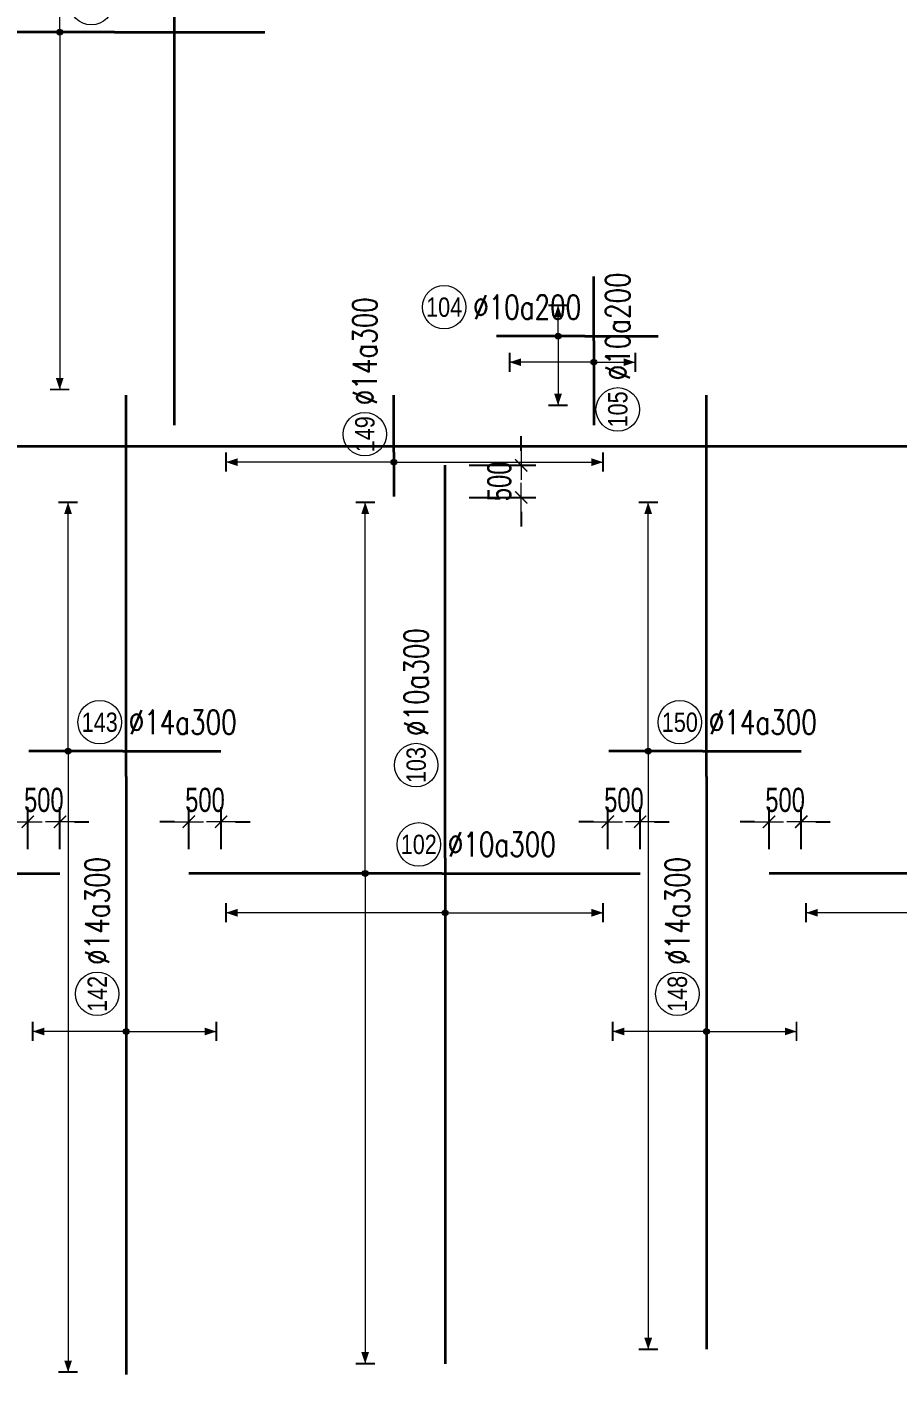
# Model space of a CAD drawing. Header units: millimetres. Extents: x -179076 to 493302, y -18667 to 80932.
# Drawn here: x 62188 to 75686, y 37081 to 58000 of the extents above; entities that cross this region are included whole.
import ezdxf
from ezdxf.enums import TextEntityAlignment as Align

# ---------------------------------------------------------------- set-up
doc = ezdxf.new("R2010")
doc.units = ezdxf.units.MM
doc.layers.get('0').update_dxf_attribs({"lineweight": 20})
doc.layers.get('Defpoints').update_dxf_attribs({"color": 151, "lineweight": 9})
for name, color, linetype, lineweight in [('NDC_S_DIM', 1, 'Continuous', 15), ('NDC_S_REBAR', 4, 'Continuous', 35), ('NDC_S_VN TEXT', 7, 'Continuous', 20)]:
    doc.layers.add(name, color=color, linetype=linetype, lineweight=lineweight)
doc.styles.add('ARIAL', font='arial.ttf', dxfattribs={"width": 0.8})
doc.styles.add('NDC_DIM', font='', dxfattribs={"width": 0.75})
doc.styles.add('NDC_EN TXT', font='romans.shx', dxfattribs={"width": 0.8})
doc.styles.get('NDC_DIM').set_extended_font_data('Dotum')
doc.dimstyles.new('NDC_dim_150', dxfattribs={"dimscale": 150, "dimtxt": 2.5, "dimasz": 1.5, "dimexe": 1.5, "dimexo": 2.5, "dimgap": 1, "dimtad": 1, "dimdec": 0, "dimzin": 0, "dimdsep": 46, "dimtxsty": 'NDC_DIM', "dimblk": 'DIMMARK', "dimcen": 0.09, "dimdle": 1.2, "dimclrd": 1, "dimclre": 1, "dimclrt": 3, "dimadec": 0, "dimazin": 0, "dimtfac": 1, "dimtdec": 0, "dimtix": 1, "dimtofl": 0, "dimtmove": 0, "dimatfit": 3, "dimfxl": 8, "dimfxlon": 1, "dimtolj": 1, "dimtzin": 0, "dimarcsym": 0})

# ---------------------------------------------------------------- blocks, each defined once
blk = doc.blocks.new('DIMMARK')
at = {"layer": 'NDC_S_DIM', "color": 1}
blk.add_line((-1.5, 0), (1, 0), dxfattribs=at)
at = {"layer": 'NDC_S_DIM', "color": 2, "const_width": 0.1}
blk.add_lwpolyline([(-0.424, -0.424), (0.424, 0.424)], dxfattribs=at)
blk = doc.blocks.new('*D771')
at = {"layer": 'Defpoints', "color": 0, "transparency": 16777216}
for p in [(74200, 45667), (73700, 44866), (74200, 44866)]:
    blk.add_point(p, dxfattribs=at)
at = {"layer": 'NDC_S_DIM', "color": 1, "lineweight": -2, "transparency": 16777216}
for p, q in [((73700, 45241), (73700, 45892)), ((74200, 45241), (74200, 45892)), ((73475, 45667), (73250, 45667)), ((74425, 45667), (74650, 45667))]:
    blk.add_line(p, q, dxfattribs=at)
at = {"layer": 'NDC_S_DIM', "color": 1, "lineweight": -2, "transparency": 16777216, "xscale": 225, "yscale": 225, "zscale": 225}
blk.add_blockref('DIMMARK', (73700, 45667), dxfattribs=at)
at = {"layer": 'NDC_S_DIM', "color": 1, "lineweight": -2, "transparency": 16777216, "xscale": 225, "yscale": 225, "zscale": 225, "rotation": 180}
blk.add_blockref('DIMMARK', (74200, 45667), dxfattribs=at)
at = {"layer": 'NDC_S_DIM', "color": 3, "transparency": 16777216, "insert": (73950, 46004), "char_height": 375, "attachment_point": 5, "style": 'NDC_DIM'}
blk.add_mtext('\\A1;500', dxfattribs=at)
blk = doc.blocks.new('*D772')
at = {"layer": 'Defpoints', "color": 0, "transparency": 16777216}
for p in [(71200, 45667), (71200, 44866), (71700, 44866)]:
    blk.add_point(p, dxfattribs=at)
at = {"layer": 'NDC_S_DIM', "color": 1, "lineweight": -2, "transparency": 16777216}
for p, q in [((71200, 45241), (71200, 45892)), ((71700, 45241), (71700, 45892)), ((70975, 45667), (70750, 45667)), ((71925, 45667), (72150, 45667))]:
    blk.add_line(p, q, dxfattribs=at)
at = {"layer": 'NDC_S_DIM', "color": 1, "lineweight": -2, "transparency": 16777216, "xscale": 225, "yscale": 225, "zscale": 225}
blk.add_blockref('DIMMARK', (71200, 45667), dxfattribs=at)
at = {"layer": 'NDC_S_DIM', "color": 1, "lineweight": -2, "transparency": 16777216, "xscale": 225, "yscale": 225, "zscale": 225, "rotation": 180}
blk.add_blockref('DIMMARK', (71700, 45667), dxfattribs=at)
at = {"layer": 'NDC_S_DIM', "color": 3, "transparency": 16777216, "insert": (71450, 46004), "char_height": 375, "attachment_point": 5, "style": 'NDC_DIM'}
blk.add_mtext('\\A1;500', dxfattribs=at)
blk = doc.blocks.new('*D773')
at = {"layer": 'Defpoints', "color": 0, "transparency": 16777216}
for p in [(65200, 45667), (64700, 44866), (65200, 44866)]:
    blk.add_point(p, dxfattribs=at)
at = {"layer": 'NDC_S_DIM', "color": 1, "lineweight": -2, "transparency": 16777216}
for p, q in [((64700, 45241), (64700, 45892)), ((65200, 45241), (65200, 45892)), ((64475, 45667), (64250, 45667)), ((65425, 45667), (65650, 45667))]:
    blk.add_line(p, q, dxfattribs=at)
at = {"layer": 'NDC_S_DIM', "color": 1, "lineweight": -2, "transparency": 16777216, "xscale": 225, "yscale": 225, "zscale": 225}
blk.add_blockref('DIMMARK', (64700, 45667), dxfattribs=at)
at = {"layer": 'NDC_S_DIM', "color": 1, "lineweight": -2, "transparency": 16777216, "xscale": 225, "yscale": 225, "zscale": 225, "rotation": 180}
blk.add_blockref('DIMMARK', (65200, 45667), dxfattribs=at)
at = {"layer": 'NDC_S_DIM', "color": 3, "transparency": 16777216, "insert": (64950, 46004), "char_height": 375, "attachment_point": 5, "style": 'NDC_DIM'}
blk.add_mtext('\\A1;500', dxfattribs=at)
blk = doc.blocks.new('*D774')
at = {"layer": 'Defpoints', "color": 0, "transparency": 16777216}
for p in [(62200, 45667), (62200, 44866), (62700, 44866)]:
    blk.add_point(p, dxfattribs=at)
at = {"layer": 'NDC_S_DIM', "color": 1, "lineweight": -2, "transparency": 16777216}
for p, q in [((62200, 45241), (62200, 45892)), ((62700, 45241), (62700, 45892)), ((61975, 45667), (61750, 45667)), ((62925, 45667), (63150, 45667))]:
    blk.add_line(p, q, dxfattribs=at)
at = {"layer": 'NDC_S_DIM', "color": 1, "lineweight": -2, "transparency": 16777216, "xscale": 225, "yscale": 225, "zscale": 225}
blk.add_blockref('DIMMARK', (62200, 45667), dxfattribs=at)
at = {"layer": 'NDC_S_DIM', "color": 1, "lineweight": -2, "transparency": 16777216, "xscale": 225, "yscale": 225, "zscale": 225, "rotation": 180}
blk.add_blockref('DIMMARK', (62700, 45667), dxfattribs=at)
at = {"layer": 'NDC_S_DIM', "color": 3, "transparency": 16777216, "insert": (62450, 46004), "char_height": 375, "attachment_point": 5, "style": 'NDC_DIM'}
blk.add_mtext('\\A1;500', dxfattribs=at)
blk = doc.blocks.new('*D782')
at = {"layer": 'Defpoints', "color": 0, "transparency": 16777216}
for p in [(68675, 51199), (68675, 50699), (69855, 50699)]:
    blk.add_point(p, dxfattribs=at)
at = {"layer": 'NDC_S_DIM', "color": 1, "lineweight": -2, "transparency": 16777216}
for p, q in [((69855, 51424), (69855, 51649)), ((69050, 51199), (70080, 51199)), ((69050, 50699), (70080, 50699)), ((69855, 50474), (69855, 50249))]:
    blk.add_line(p, q, dxfattribs=at)
at = {"layer": 'NDC_S_DIM', "color": 1, "lineweight": -2, "transparency": 16777216, "xscale": 225, "yscale": 225, "zscale": 225}
for p, rotation in [((69855, 51199), 270), ((69855, 50699), 90)]:
    blk.add_blockref('DIMMARK', p, dxfattribs=dict(at, rotation=rotation))
at = {"layer": 'NDC_S_DIM', "color": 3, "transparency": 16777216, "insert": (69518, 50949), "char_height": 375, "attachment_point": 5, "rotation": 90, "style": 'NDC_DIM'}
blk.add_mtext('\\A1;500', dxfattribs=at)
blk = doc.blocks.new('*U758')
h = blk.add_hatch(color=6)
edge = h.paths.add_edge_path()
edge.add_arc((-7.93, 0), 0.3, 0, 360)
at = {"layer": 'NDC_S_DIM', "color": 8}
for q in [(-7.93, 38.39), (-7.93, -51.8)]:
    blk.add_line((-7.93, 0), q, dxfattribs=at)
for points in [[(-8.93, 38.39, 0.2, 0.2, 0), (-6.93, 38.39, 0, 0, 0)], [(-8.93, -51.8, 0.2, 0.2, 0), (-6.93, -51.8, 0, 0, 0)]]:
    blk.add_lwpolyline(points, format="xyseb", dxfattribs=at)
at = {"layer": 'NDC_S_DIM'}
blk.add_circle((-2.39, 3), 2.25, dxfattribs=at)
at = {"layer": 'NDC_S_DIM', "color": 6}
blk.add_circle((-7.93, 0), 0.3, dxfattribs=at)
at = {"layer": 'NDC_S_DIM', "color": 8}
for points in [[(-8.33, 37.19), (-7.93, 38.39), (-7.53, 37.19)], [(-8.33, -50.6), (-7.93, -51.8), (-7.53, -50.6)]]:
    blk.add_solid(points, dxfattribs=at)
at = {"layer": 'NDC_S_REBAR'}
for p, q in [((0, 0), (-26.16, 0)), ((-26.16, 0), (-26.16, 0)), ((0, 0), (20.5, 0)), ((20.5, 0), (20.5, 0)), ((20.5, 0), (20.5, 0)), ((-26.16, 0), (-26.16, 0))]:
    blk.add_line(p, q, dxfattribs=at)
at = {"layer": 'NDC_S_VN TEXT', "color": 3, "style": 'NDC_EN TXT', "width": 0.75}
blk.add_attdef('DKT', (0.61, 1.75), '', height=2.5, dxfattribs=at)
at = {"layer": 'NDC_S_VN TEXT', "style": 'ARIAL', "width": 0.8}
blk.add_attdef('KHT', text='', height=2, dxfattribs=at).set_placement((-2.39, 3), align=Align.MIDDLE_CENTER)
blk = doc.blocks.new('*U735')
h = blk.add_hatch(color=6)
edge = h.paths.add_edge_path()
edge.add_arc((-7.93, 0), 0.3, 0, 360)
at = {"layer": 'NDC_S_DIM', "color": 8}
for q in [(-7.93, 38.39), (-7.93, -50.72)]:
    blk.add_line((-7.93, 0), q, dxfattribs=at)
for points in [[(-8.93, 38.39, 0.2, 0.2, 0), (-6.93, 38.39, 0, 0, 0)], [(-8.93, -50.72, 0.2, 0.2, 0), (-6.93, -50.72, 0, 0, 0)]]:
    blk.add_lwpolyline(points, format="xyseb", dxfattribs=at)
at = {"layer": 'NDC_S_DIM'}
blk.add_circle((-2.39, 3), 2.25, dxfattribs=at)
at = {"layer": 'NDC_S_DIM', "color": 6}
blk.add_circle((-7.93, 0), 0.3, dxfattribs=at)
at = {"layer": 'NDC_S_DIM', "color": 8}
for points in [[(-8.33, 37.19), (-7.93, 38.39), (-7.53, 37.19)], [(-8.33, -49.52), (-7.93, -50.72), (-7.53, -49.52)]]:
    blk.add_solid(points, dxfattribs=at)
at = {"layer": 'NDC_S_REBAR'}
for p, q in [((0, 0), (-26.16, 0)), ((-26.16, 0), (-26.16, 0)), ((0, 0), (20.5, 0)), ((20.5, 0), (20.5, 0)), ((20.5, 0), (20.5, 0)), ((-26.16, 0), (-26.16, 0))]:
    blk.add_line(p, q, dxfattribs=at)
at = {"layer": 'NDC_S_VN TEXT', "color": 3, "style": 'NDC_EN TXT', "width": 0.75}
blk.add_attdef('DKT', (0.61, 1.75), '', height=2.5, dxfattribs=at)
at = {"layer": 'NDC_S_VN TEXT', "style": 'ARIAL', "width": 0.8}
blk.add_attdef('KHT', text='', height=2, dxfattribs=at).set_placement((-2.39, 3), align=Align.MIDDLE_CENTER)
blk = doc.blocks.new('*U736')
h = blk.add_hatch(color=6)
edge = h.paths.add_edge_path()
edge.add_arc((-3.55, 0), 0.3, 0, 360)
at = {"layer": 'NDC_S_DIM', "color": 8}
for q in [(-3.55, 38.39), (-3.55, -46.66)]:
    blk.add_line((-3.55, 0), q, dxfattribs=at)
for points in [[(-4.55, 38.39, 0.2, 0.2, 0), (-2.55, 38.39, 0, 0, 0)], [(-4.55, -46.66, 0.2, 0.2, 0), (-2.55, -46.66, 0, 0, 0)]]:
    blk.add_lwpolyline(points, format="xyseb", dxfattribs=at)
at = {"layer": 'NDC_S_DIM'}
blk.add_circle((-0.22, 3), 2.25, dxfattribs=at)
at = {"layer": 'NDC_S_DIM', "color": 6}
blk.add_circle((-3.55, 0), 0.3, dxfattribs=at)
at = {"layer": 'NDC_S_DIM', "color": 8}
for points in [[(-3.95, 37.19), (-3.55, 38.39), (-3.15, 37.19)], [(-3.95, -45.46), (-3.55, -46.66), (-3.15, -45.46)]]:
    blk.add_solid(points, dxfattribs=at)
at = {"layer": 'NDC_S_REBAR'}
for p, q in [((0, 0), (-26.16, 0)), ((-26.16, 0), (-26.16, 0)), ((0, 0), (67.96, 0)), ((67.96, 0), (67.96, 0)), ((67.96, 0), (67.96, 0)), ((-26.16, 0), (-26.16, 0))]:
    blk.add_line(p, q, dxfattribs=at)
at = {"layer": 'NDC_S_VN TEXT', "color": 3, "style": 'NDC_EN TXT', "width": 0.75}
blk.add_attdef('DKT', (2.78, 1.75), '', height=2.5, dxfattribs=at)
at = {"layer": 'NDC_S_VN TEXT', "style": 'ARIAL', "width": 0.8}
blk.add_attdef('KHT', text='', height=2, dxfattribs=at).set_placement((-0.22, 3), align=Align.MIDDLE_CENTER)
blk = doc.blocks.new('*U728')
h = blk.add_hatch(color=6)
edge = h.paths.add_edge_path()
edge.add_arc((-5.66, 0), 0.3, 0, 360)
at = {"layer": 'NDC_S_DIM', "color": 8}
for q in [(-5.66, 25.75), (-5.66, -64.23)]:
    blk.add_line((-5.66, 0), q, dxfattribs=at)
for points in [[(-6.66, 25.75, 0.2, 0.2, 0), (-4.66, 25.75, 0, 0, 0)], [(-6.66, -64.23, 0.2, 0.2, 0), (-4.66, -64.23, 0, 0, 0)]]:
    blk.add_lwpolyline(points, format="xyseb", dxfattribs=at)
at = {"layer": 'NDC_S_DIM'}
blk.add_circle((-2.39, 3), 2.25, dxfattribs=at)
at = {"layer": 'NDC_S_DIM', "color": 6}
blk.add_circle((-5.66, 0), 0.3, dxfattribs=at)
at = {"layer": 'NDC_S_DIM', "color": 8}
for points in [[(-6.06, 24.55), (-5.66, 25.75), (-5.26, 24.55)], [(-6.06, -63.03), (-5.66, -64.23), (-5.26, -63.03)]]:
    blk.add_solid(points, dxfattribs=at)
at = {"layer": 'NDC_S_REBAR'}
for p, q in [((0, 0), (-9.73, 0)), ((-9.73, 0), (-9.73, 0)), ((0, 0), (10.15, 0)), ((10.15, 0), (10.15, 0)), ((10.15, 0), (10.15, 0)), ((-9.73, 0), (-9.73, 0))]:
    blk.add_line(p, q, dxfattribs=at)
at = {"layer": 'NDC_S_VN TEXT', "color": 3, "style": 'NDC_EN TXT', "width": 0.75}
blk.add_attdef('DKT', (0.61, 1.75), '', height=2.5, dxfattribs=at)
at = {"layer": 'NDC_S_VN TEXT', "style": 'ARIAL', "width": 0.8}
blk.add_attdef('KHT', text='', height=2, dxfattribs=at).set_placement((-2.39, 3), align=Align.MIDDLE_CENTER)
blk = doc.blocks.new('*U729')
h = blk.add_hatch(color=6)
edge = h.paths.add_edge_path()
edge.add_arc((-5.66, 0), 0.3, 0, 360)
at = {"layer": 'NDC_S_DIM', "color": 8}
for q in [(-5.66, 25.75), (-5.66, -61.88)]:
    blk.add_line((-5.66, 0), q, dxfattribs=at)
for points in [[(-6.66, 25.75, 0.2, 0.2, 0), (-4.66, 25.75, 0, 0, 0)], [(-6.66, -61.88, 0.2, 0.2, 0), (-4.66, -61.88, 0, 0, 0)]]:
    blk.add_lwpolyline(points, format="xyseb", dxfattribs=at)
at = {"layer": 'NDC_S_DIM'}
blk.add_circle((-2.39, 3), 2.25, dxfattribs=at)
at = {"layer": 'NDC_S_DIM', "color": 6}
blk.add_circle((-5.66, 0), 0.3, dxfattribs=at)
at = {"layer": 'NDC_S_DIM', "color": 8}
for points in [[(-6.06, 24.55), (-5.66, 25.75), (-5.26, 24.55)], [(-6.06, -60.68), (-5.66, -61.88), (-5.26, -60.68)]]:
    blk.add_solid(points, dxfattribs=at)
at = {"layer": 'NDC_S_REBAR'}
for p, q in [((0, 0), (-9.73, 0)), ((-9.73, 0), (-9.73, 0)), ((0, 0), (10.15, 0)), ((10.15, 0), (10.15, 0)), ((10.15, 0), (10.15, 0)), ((-9.73, 0), (-9.73, 0))]:
    blk.add_line(p, q, dxfattribs=at)
at = {"layer": 'NDC_S_VN TEXT', "color": 3, "style": 'NDC_EN TXT', "width": 0.75}
blk.add_attdef('DKT', (0.61, 1.75), '', height=2.5, dxfattribs=at)
at = {"layer": 'NDC_S_VN TEXT', "style": 'ARIAL', "width": 0.8}
blk.add_attdef('KHT', text='', height=2, dxfattribs=at).set_placement((-2.39, 3), align=Align.MIDDLE_CENTER)
blk = doc.blocks.new('*U705')
h = blk.add_hatch(color=6)
edge = h.paths.add_edge_path()
edge.add_arc((-5.66, 0), 0.3, 0, 360)
at = {"layer": 'NDC_S_DIM', "color": 8}
for q in [(-5.66, 22.67), (-5.66, -16.33)]:
    blk.add_line((-5.66, 0), q, dxfattribs=at)
for points in [[(-6.66, 22.67, 0.2, 0.2, 0), (-4.66, 22.67, 0, 0, 0)], [(-6.66, -16.33, 0.2, 0.2, 0), (-4.66, -16.33, 0, 0, 0)]]:
    blk.add_lwpolyline(points, format="xyseb", dxfattribs=at)
at = {"layer": 'NDC_S_DIM'}
blk.add_circle((9.62, 3), 2.25, dxfattribs=at)
at = {"layer": 'NDC_S_DIM', "color": 6}
blk.add_circle((-5.66, 0), 0.3, dxfattribs=at)
at = {"layer": 'NDC_S_DIM', "color": 8}
for points in [[(-6.06, 21.47), (-5.66, 22.67), (-5.26, 21.47)], [(-6.06, -15.13), (-5.66, -16.33), (-5.26, -15.13)]]:
    blk.add_solid(points, dxfattribs=at)
at = {"layer": 'NDC_S_REBAR'}
for p, q in [((0, 0), (-52.32, 0)), ((-52.32, 0), (-52.32, 0)), ((0, 0), (40.64, 0)), ((40.64, 0), (40.64, 0)), ((40.64, 0), (40.64, 0)), ((-52.32, 0), (-52.32, 0))]:
    blk.add_line(p, q, dxfattribs=at)
at = {"layer": 'NDC_S_VN TEXT', "color": 3, "style": 'NDC_EN TXT', "width": 0.75}
blk.add_attdef('DKT', (12.62, 1.75), '', height=2.5, dxfattribs=at)
at = {"layer": 'NDC_S_VN TEXT', "style": 'ARIAL', "width": 0.8}
blk.add_attdef('KHT', text='', height=2, dxfattribs=at).set_placement((9.62, 3), align=Align.MIDDLE_CENTER)
blk = doc.blocks.new('*U706')
h = blk.add_hatch(color=6)
edge = h.paths.add_edge_path()
edge.add_arc((-5.66, 0), 0.3, 0, 360)
at = {"layer": 'NDC_S_DIM', "color": 8}
for q in [(-5.66, 42.1), (-5.66, -47.35)]:
    blk.add_line((-5.66, 0), q, dxfattribs=at)
for points in [[(-6.66, 42.1, 0.2, 0.2, 0), (-4.66, 42.1, 0, 0, 0)], [(-6.66, -47.35, 0.2, 0.2, 0), (-4.66, -47.35, 0, 0, 0)]]:
    blk.add_lwpolyline(points, format="xyseb", dxfattribs=at)
at = {"layer": 'NDC_S_DIM'}
blk.add_circle((8.51, 3), 2.25, dxfattribs=at)
at = {"layer": 'NDC_S_DIM', "color": 6}
blk.add_circle((-5.66, 0), 0.3, dxfattribs=at)
at = {"layer": 'NDC_S_DIM', "color": 8}
for points in [[(-6.06, 40.9), (-5.66, 42.1), (-5.26, 40.9)], [(-6.06, -46.15), (-5.66, -47.35), (-5.26, -46.15)]]:
    blk.add_solid(points, dxfattribs=at)
at = {"layer": 'NDC_S_REBAR'}
for p, q in [((0, 0), (-45.89, 0)), ((-45.89, 0), (-45.89, 0)), ((0, 0), (40.64, 0)), ((40.64, 0), (40.64, 0)), ((40.64, 0), (40.64, 0)), ((-45.89, 0), (-45.89, 0))]:
    blk.add_line(p, q, dxfattribs=at)
at = {"layer": 'NDC_S_VN TEXT', "color": 3, "style": 'NDC_EN TXT', "width": 0.75}
blk.add_attdef('DKT', (11.51, 1.75), '', height=2.5, dxfattribs=at)
at = {"layer": 'NDC_S_VN TEXT', "style": 'ARIAL', "width": 0.8}
blk.add_attdef('KHT', text='', height=2, dxfattribs=at).set_placement((8.51, 3), align=Align.MIDDLE_CENTER)
blk = doc.blocks.new('*U721')
h = blk.add_hatch(color=6)
edge = h.paths.add_edge_path()
edge.add_arc((-26.39, 0), 0.3, 0, 360)
at = {"layer": 'NDC_S_DIM', "color": 8}
for q in [(-26.39, 9.68), (-26.39, -9.32)]:
    blk.add_line((-26.39, 0), q, dxfattribs=at)
for points in [[(-27.39, 9.68, 0.2, 0.2, 0), (-25.39, 9.68, 0, 0, 0)], [(-27.39, -9.32, 0.2, 0.2, 0), (-25.39, -9.32, 0, 0, 0)]]:
    blk.add_lwpolyline(points, format="xyseb", dxfattribs=at)
at = {"layer": 'NDC_S_DIM'}
blk.add_circle((-22.5, 3), 2.25, dxfattribs=at)
at = {"layer": 'NDC_S_DIM', "color": 6}
blk.add_circle((-26.39, 0), 0.3, dxfattribs=at)
at = {"layer": 'NDC_S_DIM', "color": 8}
for points in [[(-26.79, 8.48), (-26.39, 9.68), (-25.99, 8.48)], [(-26.79, -8.12), (-26.39, -9.32), (-25.99, -8.12)]]:
    blk.add_solid(points, dxfattribs=at)
at = {"layer": 'NDC_S_REBAR'}
for p, q in [((0, 0), (-61.88, 0)), ((-61.88, 0), (-61.88, 0)), ((0, 0), (39.42, 0)), ((39.42, 0), (39.42, 0)), ((39.42, 0), (39.42, 0)), ((-61.88, 0), (-61.88, 0))]:
    blk.add_line(p, q, dxfattribs=at)
at = {"layer": 'NDC_S_VN TEXT', "color": 3, "style": 'NDC_EN TXT', "width": 0.75}
blk.add_attdef('DKT', (-19.5, 1.75), '', height=2.5, dxfattribs=at)
at = {"layer": 'NDC_S_VN TEXT', "style": 'ARIAL', "width": 0.8}
blk.add_attdef('KHT', text='', height=2, dxfattribs=at).set_placement((-22.5, 3), align=Align.MIDDLE_CENTER)
blk = doc.blocks.new('*U722')
h = blk.add_hatch(color=6)
edge = h.paths.add_edge_path()
edge.add_arc((-26.39, 0), 0.3, 0, 360)
at = {"layer": 'NDC_S_DIM', "color": 8}
for q in [(-26.39, 9.68), (-26.39, -9.32)]:
    blk.add_line((-26.39, 0), q, dxfattribs=at)
for points in [[(-27.39, 9.68, 0.2, 0.2, 0), (-25.39, 9.68, 0, 0, 0)], [(-27.39, -9.32, 0.2, 0.2, 0), (-25.39, -9.32, 0, 0, 0)]]:
    blk.add_lwpolyline(points, format="xyseb", dxfattribs=at)
at = {"layer": 'NDC_S_DIM'}
blk.add_circle((-22.5, 3), 2.25, dxfattribs=at)
at = {"layer": 'NDC_S_DIM', "color": 6}
blk.add_circle((-26.39, 0), 0.3, dxfattribs=at)
at = {"layer": 'NDC_S_DIM', "color": 8}
for points in [[(-26.79, 8.48), (-26.39, 9.68), (-25.99, 8.48)], [(-26.79, -8.12), (-26.39, -9.32), (-25.99, -8.12)]]:
    blk.add_solid(points, dxfattribs=at)
at = {"layer": 'NDC_S_REBAR'}
for p, q in [((0, 0), (-59.27, 0)), ((-59.27, 0), (-59.27, 0)), ((0, 0), (39.42, 0)), ((39.42, 0), (39.42, 0)), ((39.42, 0), (39.42, 0)), ((-59.27, 0), (-59.27, 0))]:
    blk.add_line(p, q, dxfattribs=at)
at = {"layer": 'NDC_S_VN TEXT', "color": 3, "style": 'NDC_EN TXT', "width": 0.75}
blk.add_attdef('DKT', (-19.5, 1.75), '', height=2.5, dxfattribs=at)
at = {"layer": 'NDC_S_VN TEXT', "style": 'ARIAL', "width": 0.8}
blk.add_attdef('KHT', text='', height=2, dxfattribs=at).set_placement((-22.5, 3), align=Align.MIDDLE_CENTER)
blk = doc.blocks.new('*U685')
h = blk.add_hatch(color=6)
edge = h.paths.add_edge_path()
edge.add_arc((-1.02, 0), 0.3, 0, 360)
at = {"layer": 'NDC_S_DIM', "color": 8}
for q in [(-1.02, 17.36), (-1.02, -21.64)]:
    blk.add_line((-1.02, 0), q, dxfattribs=at)
for points in [[(-2.02, 17.36, 0.2, 0.2, 0), (-0.02, 17.36, 0, 0, 0)], [(-2.02, -21.64, 0.2, 0.2, 0), (-0.02, -21.64, 0, 0, 0)]]:
    blk.add_lwpolyline(points, format="xyseb", dxfattribs=at)
at = {"layer": 'NDC_S_DIM'}
blk.add_circle((1.87, 3), 2.25, dxfattribs=at)
at = {"layer": 'NDC_S_DIM', "color": 6}
blk.add_circle((-1.02, 0), 0.3, dxfattribs=at)
at = {"layer": 'NDC_S_DIM', "color": 8}
for points in [[(-1.42, 16.16), (-1.02, 17.36), (-0.62, 16.16)], [(-1.42, -20.44), (-1.02, -21.64), (-0.62, -20.44)]]:
    blk.add_solid(points, dxfattribs=at)
at = {"layer": 'NDC_S_REBAR'}
for p, q in [((0, 0), (-4.57, 0)), ((-4.57, 0), (-4.57, 0)), ((0, 0), (5.9, 0)), ((5.9, 0), (5.9, 0)), ((5.9, 0), (5.9, 0)), ((-4.57, 0), (-4.57, 0))]:
    blk.add_line(p, q, dxfattribs=at)
at = {"layer": 'NDC_S_VN TEXT', "color": 3, "style": 'NDC_EN TXT', "width": 0.75}
blk.add_attdef('DKT', (4.87, 1.75), '', height=2.5, dxfattribs=at)
at = {"layer": 'NDC_S_VN TEXT', "style": 'ARIAL', "width": 0.8}
blk.add_attdef('KHT', text='', height=2, dxfattribs=at).set_placement((1.87, 3), align=Align.MIDDLE_CENTER)
blk = doc.blocks.new('*U686')
at = {"layer": 'NDC_S_REBAR'}
blk.add_line((0, 0), (281.19, 0), dxfattribs=at)
at = {"layer": 'NDC_S_VN TEXT', "style": 'ARIAL', "width": 0.8}
blk.add_attdef('KHT', text='', height=2, dxfattribs=at).set_placement((35.24, -3.03), align=Align.MIDDLE_CENTER)
at = {"layer": 'NDC_S_VN TEXT', "color": 3, "style": 'NDC_EN TXT', "width": 0.75}
blk.add_attdef('DKT', (38.24, -4.28), '', height=2.5, dxfattribs=at)
blk = doc.blocks.new('*U689')
h = blk.add_hatch(color=6)
edge = h.paths.add_edge_path()
edge.add_arc((-5.66, 0), 0.3, 0, 360)
at = {"layer": 'NDC_S_DIM', "color": 8}
for q in [(-5.66, 38.03), (-5.66, -36.97)]:
    blk.add_line((-5.66, 0), q, dxfattribs=at)
for points in [[(-6.66, 38.03, 0.2, 0.2, 0), (-4.66, 38.03, 0, 0, 0)], [(-6.66, -36.97, 0.2, 0.2, 0), (-4.66, -36.97, 0, 0, 0)]]:
    blk.add_lwpolyline(points, format="xyseb", dxfattribs=at)
at = {"layer": 'NDC_S_DIM'}
blk.add_circle((-2.39, 3), 2.25, dxfattribs=at)
at = {"layer": 'NDC_S_DIM', "color": 6}
blk.add_circle((-5.66, 0), 0.3, dxfattribs=at)
at = {"layer": 'NDC_S_DIM', "color": 8}
for points in [[(-6.06, 36.83), (-5.66, 38.03), (-5.26, 36.83)], [(-6.06, -35.77), (-5.66, -36.97), (-5.26, -35.77)]]:
    blk.add_solid(points, dxfattribs=at)
at = {"layer": 'NDC_S_REBAR'}
for p, q in [((0, 0), (-10.83, 0)), ((-10.83, 0), (-10.83, 0)), ((0, 0), (15.57, 0)), ((15.57, 0), (15.57, 0)), ((15.57, 0), (15.57, 0)), ((-10.83, 0), (-10.83, 0))]:
    blk.add_line(p, q, dxfattribs=at)
at = {"layer": 'NDC_S_VN TEXT', "color": 3, "style": 'NDC_EN TXT', "width": 0.75}
blk.add_attdef('DKT', (0.61, 1.75), '', height=2.5, dxfattribs=at)
at = {"layer": 'NDC_S_VN TEXT', "style": 'ARIAL', "width": 0.8}
blk.add_attdef('KHT', text='', height=2, dxfattribs=at).set_placement((-2.39, 3), align=Align.MIDDLE_CENTER)
blk = doc.blocks.new('*U691')
h = blk.add_hatch(color=6)
edge = h.paths.add_edge_path()
edge.add_arc((-5.66, 0), 0.3, 0, 360)
at = {"layer": 'NDC_S_DIM', "color": 8}
for q in [(-5.66, 7.02), (-5.66, -14.65)]:
    blk.add_line((-5.66, 0), q, dxfattribs=at)
for points in [[(-6.66, 7.02, 0.2, 0.2, 0), (-4.66, 7.02, 0, 0, 0)], [(-6.66, -14.65, 0.2, 0.2, 0), (-4.66, -14.65, 0, 0, 0)]]:
    blk.add_lwpolyline(points, format="xyseb", dxfattribs=at)
at = {"layer": 'NDC_S_DIM'}
blk.add_circle((-2.39, 3), 2.25, dxfattribs=at)
at = {"layer": 'NDC_S_DIM', "color": 6}
blk.add_circle((-5.66, 0), 0.3, dxfattribs=at)
at = {"layer": 'NDC_S_DIM', "color": 8}
for points in [[(-6.06, 5.82), (-5.66, 7.02), (-5.26, 5.82)], [(-6.06, -13.45), (-5.66, -14.65), (-5.26, -13.45)]]:
    blk.add_solid(points, dxfattribs=at)
at = {"layer": 'NDC_S_REBAR'}
for p, q in [((0, 0), (-21.84, 0)), ((-21.84, 0), (-21.84, 0)), ((0, 0), (60.56, 0)), ((60.56, 0), (60.56, 0)), ((60.56, 0), (60.56, 0)), ((-21.84, 0), (-21.84, 0))]:
    blk.add_line(p, q, dxfattribs=at)
at = {"layer": 'NDC_S_VN TEXT', "color": 3, "style": 'NDC_EN TXT', "width": 0.75}
blk.add_attdef('DKT', (0.61, 1.75), '', height=2.5, dxfattribs=at)
at = {"layer": 'NDC_S_VN TEXT', "style": 'ARIAL', "width": 0.8}
blk.add_attdef('KHT', text='', height=2, dxfattribs=at).set_placement((-2.39, 3), align=Align.MIDDLE_CENTER)
blk = doc.blocks.new('*U747')
h = blk.add_hatch(color=6)
edge = h.paths.add_edge_path()
edge.add_arc((-2.78, 0), 0.3, 0, 360)
at = {"layer": 'NDC_S_DIM', "color": 8}
for q in [(-2.78, 3.18), (-2.78, -7.16)]:
    blk.add_line((-2.78, 0), q, dxfattribs=at)
for points in [[(-3.78, 3.18, 0.2, 0.2, 0), (-1.78, 3.18, 0, 0, 0)], [(-3.78, -7.16, 0.2, 0.2, 0), (-1.78, -7.16, 0, 0, 0)]]:
    blk.add_lwpolyline(points, format="xyseb", dxfattribs=at)
at = {"layer": 'NDC_S_DIM'}
blk.add_circle((-14.56, 3), 2.25, dxfattribs=at)
at = {"layer": 'NDC_S_DIM', "color": 6}
blk.add_circle((-2.78, 0), 0.3, dxfattribs=at)
at = {"layer": 'NDC_S_DIM', "color": 8}
for points in [[(-3.18, 1.98), (-2.78, 3.18), (-2.38, 1.98)], [(-3.18, -5.96), (-2.78, -7.16), (-2.38, -5.96)]]:
    blk.add_solid(points, dxfattribs=at)
at = {"layer": 'NDC_S_REBAR'}
for p, q in [((0, 0), (-9.16, 0)), ((-9.16, 0), (-9.16, 0)), ((0, 0), (7.57, 0)), ((7.57, 0), (7.57, 0)), ((7.57, 0), (7.57, 0)), ((-9.16, 0), (-9.16, 0))]:
    blk.add_line(p, q, dxfattribs=at)
at = {"layer": 'NDC_S_VN TEXT', "color": 3, "style": 'NDC_EN TXT', "width": 0.75}
blk.add_attdef('DKT', (-11.56, 1.75), '', height=2.5, dxfattribs=at)
at = {"layer": 'NDC_S_VN TEXT', "style": 'ARIAL', "width": 0.8}
blk.add_attdef('KHT', text='', height=2, dxfattribs=at).set_placement((-14.56, 3), align=Align.MIDDLE_CENTER)
blk = doc.blocks.new('*U748')
h = blk.add_hatch(color=6)
edge = h.paths.add_edge_path()
edge.add_arc((-2.2, 0), 0.3, 0, 360)
at = {"layer": 'NDC_S_DIM', "color": 8}
for q in [(-2.2, 8.72), (-2.2, -4.28)]:
    blk.add_line((-2.2, 0), q, dxfattribs=at)
for points in [[(-3.2, 8.72, 0.2, 0.2, 0), (-1.2, 8.72, 0, 0, 0)], [(-3.2, -4.28, 0.2, 0.2, 0), (-1.2, -4.28, 0, 0, 0)]]:
    blk.add_lwpolyline(points, format="xyseb", dxfattribs=at)
at = {"layer": 'NDC_S_DIM', "color": 6}
blk.add_circle((-2.2, 0), 0.3, dxfattribs=at)
at = {"layer": 'NDC_S_DIM'}
blk.add_circle((-7.08, -2.47), 2.25, dxfattribs=at)
at = {"layer": 'NDC_S_DIM', "color": 8}
for points in [[(-2.6, 7.52), (-2.2, 8.72), (-1.8, 7.52)], [(-2.6, -3.08), (-2.2, -4.28), (-1.8, -3.08)]]:
    blk.add_solid(points, dxfattribs=at)
at = {"layer": 'NDC_S_REBAR'}
for p, q in [((0, 0), (-8.72, 0)), ((-8.72, 0), (-8.72, 0)), ((0, 0), (6.68, 0)), ((6.68, 0), (6.68, 0)), ((6.68, 0), (6.68, 0)), ((-8.72, 0), (-8.72, 0))]:
    blk.add_line(p, q, dxfattribs=at)
at = {"layer": 'NDC_S_VN TEXT', "color": 3, "style": 'NDC_EN TXT', "width": 0.75}
blk.add_attdef('DKT', (-4.08, -3.72), '', height=2.5, dxfattribs=at)
at = {"layer": 'NDC_S_VN TEXT', "style": 'ARIAL', "width": 0.8}
blk.add_attdef('KHT', text='', height=2, dxfattribs=at).set_placement((-7.08, -2.47), align=Align.MIDDLE_CENTER)

msp = doc.modelspace()

# ---------------------------------------------------------------- block references
at = {"xscale": 150, "yscale": 150, "zscale": 150}
for name, p, rotation, values in [('*U691', (64471.8, 60903.5), 270, {'KHT': '110', 'DKT': '%%C10a200'}), ('*U748', (70982.7, 53127.6), 90, {'KHT': '105', 'DKT': '%%C10a200'}), ('*U685', (67879.3, 51399.9), 90, {'KHT': '149', 'DKT': '%%c14a300'}), ('*U721', (63728.2, 46371), 90, {'KHT': '142', 'DKT': '%%c14a300'}), ('*U722', (72728.2, 46371), 90, {'KHT': '148', 'DKT': '%%c14a300'}), ('*U705', (68675.8, 45103.6), 90, {'KHT': '103', 'DKT': '%%C10a300'}), ('*U706', (80590.6, 45103.6), 90, {'KHT': '111', 'DKT': '%%C10a300'})]:
    msp.add_blockref(name, p, dxfattribs=dict(at, rotation=rotation)).add_auto_attribs(values)
for name, p, values in [('*U689', (63545.2, 57919.7), {'KHT': '107', 'DKT': '%%C10a200'}), ('*U747', (70843.9, 53202.3), {'KHT': '104', 'DKT': '%%C10a200'}), ('*U758', (59625.1, 44865.8), {'KHT': '94', 'DKT': '%%C10a300'}), ('*U728', (63674.9, 46761.2), {'KHT': '143', 'DKT': '%%c14a300'}), ('*U735', (68625.1, 44865.8), {'KHT': '102', 'DKT': '%%C10a300'}), ('*U729', (72674.9, 46761.2), {'KHT': '150', 'DKT': '%%c14a300'}), ('*U736', (77625.1, 44865.8), {'KHT': '108', 'DKT': '%%C10a300'})]:
    msp.add_blockref(name, p, dxfattribs=at).add_auto_attribs(values)
msp.add_blockref('*U686', (46200.6, 51494.3), dxfattribs=at)

# ---------------------------------------------------------------- dimensions: what is measured, and where the dimension line sits
at = {"layer": 'NDC_S_DIM'}
dim = msp.add_linear_dim(base=(69855.3, 50699.2), p1=(68675, 51199.2), p2=(68675, 50699.2), angle=90, dimstyle='NDC_dim_150', dxfattribs=at)
dim.commit()
dim.dimension.update_dxf_attribs({"geometry": '*D782', "text_midpoint": (69517.8, 50949.2)})
for base, p1, p2, picture, middle in [((62200, 45667), (62700, 44865.8), (62200, 44865.8), '*D774', (62450, 46004.5)), ((65200, 45667), (64700, 44865.8), (65200, 44865.8), '*D773', (64950, 46004.5)), ((71200, 45667), (71700, 44865.8), (71200, 44865.8), '*D772', (71450, 46004.5)), ((74200, 45667), (73700, 44865.8), (74200, 44865.8), '*D771', (73950, 46004.5))]:
    dim = msp.add_linear_dim(base=base, p1=p1, p2=p2, dimstyle='NDC_dim_150', dxfattribs=at)
    dim.commit()
    dim.dimension.update_dxf_attribs({"geometry": picture, "text_midpoint": middle})

doc.saveas('drawing.dxf')
